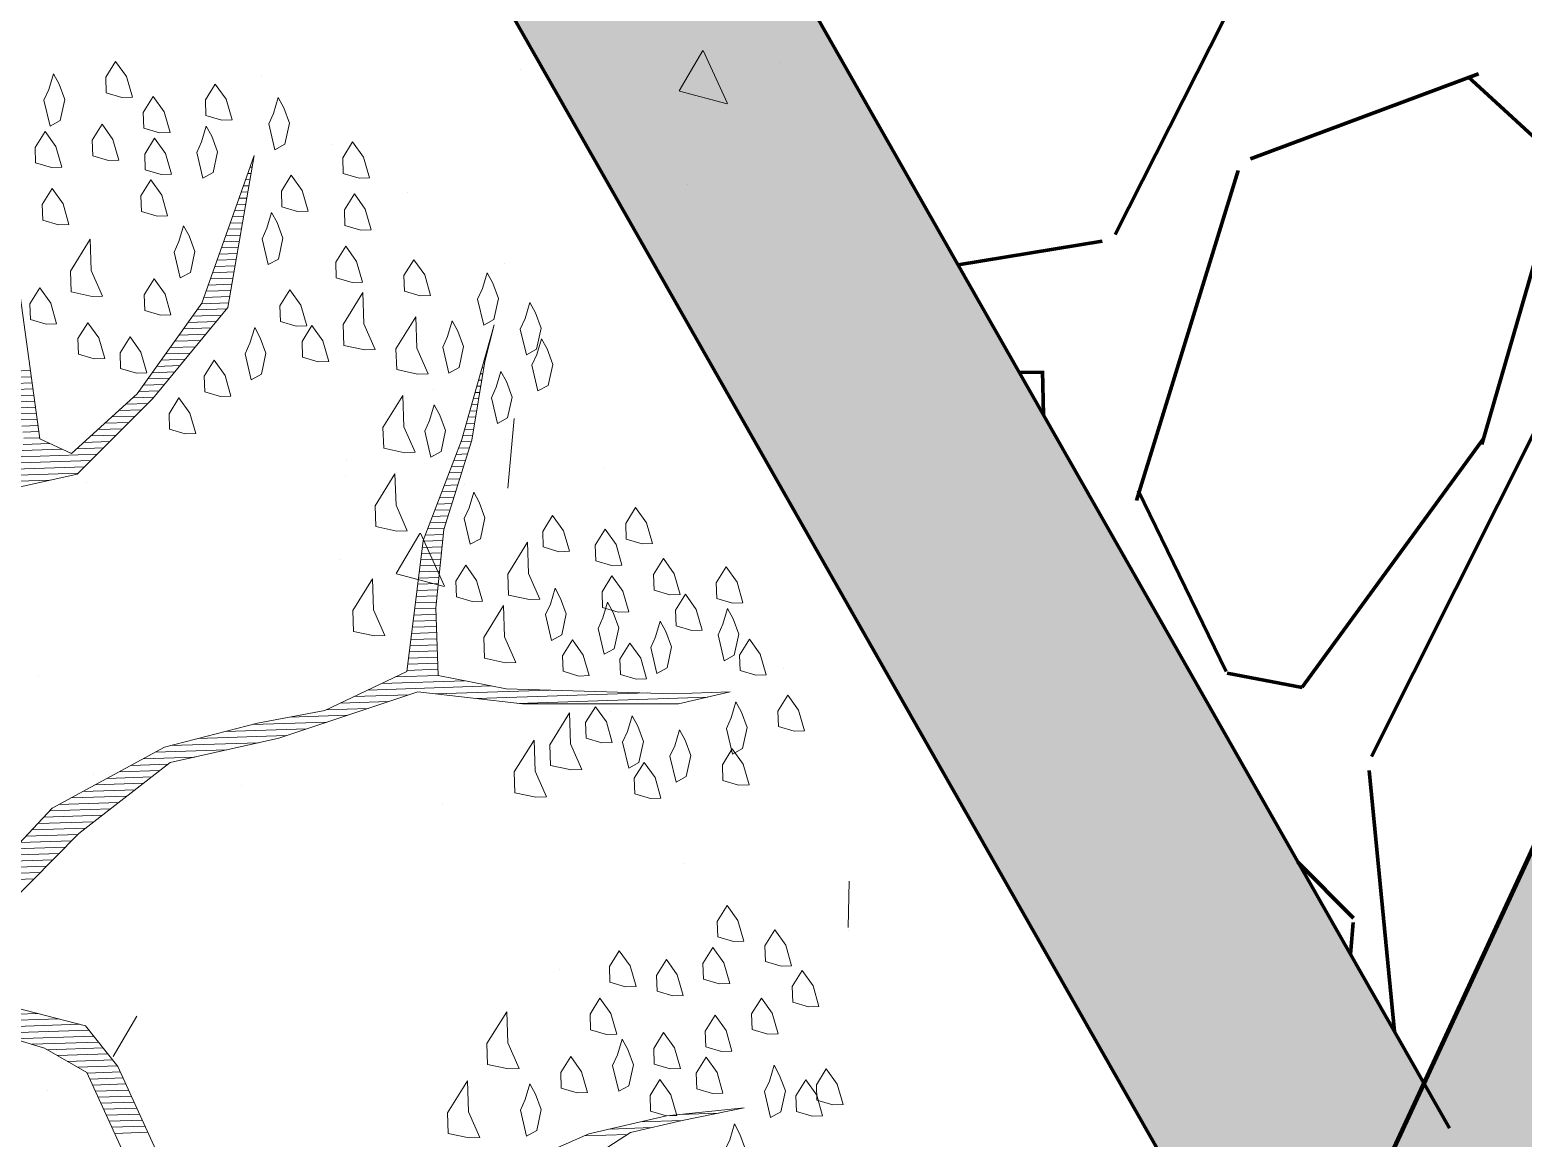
# Model space of a CAD drawing. Header units: millimetres. Extents: x 111 to 1506, y 14 to 566.
# Drawn here: x 212.596 to 214.294, y 139.605 to 140.865 of the extents above; entities that cross this region are included whole.
import ezdxf

# ---------------------------------------------------------------- set-up
doc = ezdxf.new("R2010")
doc.units = ezdxf.units.MM
for name, color, linetype, lineweight in [('ARBOLES', 78, 'Continuous', 5), ('G', 254, 'Continuous', 5), ('GRASS', 56, 'Continuous', 0), ('mobiliario', 45, 'Continuous', 13)]:
    doc.layers.add(name, color=color, linetype=linetype, lineweight=lineweight)

# ---------------------------------------------------------------- blocks, each defined once
blk = doc.blocks.new('*X16')
at = {"color": 0}
for p, q in [((18.32999268529428, 17.82), (18.33163245281471, 17.82)), ((18.31820719130847, 17.79), (18.325425672283, 17.79)), ((18.32213568930374, 17.8), (18.3274945991269, 17.8)), ((18.32606418729901, 17.81), (18.32956352597081, 17.81)), ((18.31035019531793, 17.77), (18.32128781859519, 17.77)), ((18.3142786933132, 17.78), (18.3233567454391, 17.78)), ((18.29856470133211, 17.74), (18.31508103806348, 17.74)), ((18.30249319932738, 17.75), (18.31714996490738, 17.75)), ((18.30642169732265, 17.76), (18.31921889175129, 17.76)), ((18.29070770534157, 17.72), (18.31094318437567, 17.72)), ((18.29463620333684, 17.73), (18.31301211121957, 17.73)), ((18.27892221135576, 17.69), (18.30473640384395, 17.69)), ((18.28285070935103, 17.7), (18.30680533068786, 17.7)), ((18.2867792073463, 17.71), (18.30887425753176, 17.71)), ((18.27106521536521, 17.67), (18.30059855015615, 17.67)), ((18.27499371336049, 17.68), (18.30266747700005, 17.68)), ((18.26320821937467, 17.65), (18.29646069646834, 17.65)), ((18.26713671736994, 17.66), (18.29852962331224, 17.66)), ((18.25142272538886, 17.62), (18.29025391593663, 17.62)), ((18.25535122338413, 17.63), (18.29232284278053, 17.63)), ((18.2592797213794, 17.64), (18.29439176962443, 17.64)), ((18.24356572939832, 17.6), (18.28611606224882, 17.6)), ((18.24749422739359, 17.61), (18.28818498909272, 17.61)), ((18.22408173673151, 17.57), (18.27166912968366, 17.57)), ((18.23172865261535, 17.58), (18.28049249416502, 17.58)), ((18.23937556849919, 17.59), (18.28404713540491, 17.59)), ((18.20878790496382, 17.55), (18.25402240072095, 17.55)), ((18.21643482084766, 17.56), (18.26284576520231, 17.56)), ((18.18584715731229, 17.52), (18.22755230727688, 17.52)), ((18.19349407319614, 17.53), (18.23637567175824, 17.53)), ((18.20114098907998, 17.54), (18.24519903623959, 17.54)), ((18.70987191500535, 17.52), (18.71051083821665, 17.52)), ((18.71305367371227, 17.53), (18.71336792766776, 17.53)), ((18.17055332554461, 17.5), (18.20990557831416, 17.5)), ((18.17820024142845, 17.51), (18.21872894279552, 17.51)), ((18.70350839759153, 17.5), (18.70479665931444, 17.5)), ((18.70669015629844, 17.51), (18.70765374876555, 17.51)), ((17.92768120983991, 17.49), (17.95621266790133, 17.49)), ((17.92898553328498, 17.48), (17.95724713132328, 17.48)), ((17.93028985673005, 17.47), (17.95828159474523, 17.47)), ((18.14761257789308, 17.47), (18.18343548487009, 17.47)), ((18.15525949377692, 17.48), (18.19225884935145, 17.48)), ((18.16290640966077, 17.49), (18.20108221383281, 17.49)), ((18.69396312147079, 17.47), (18.69709542864825, 17.47)), ((18.6971448801777, 17.48), (18.69909539126402, 17.48)), ((18.70032663888461, 17.49), (18.70193956986334, 17.49)), ((17.93159418017512, 17.46), (17.95931605816718, 17.46)), ((17.93289850362019, 17.45), (17.96035052158914, 17.45)), ((18.13231874612539, 17.45), (18.16578875590738, 17.45)), ((18.13996566200924, 17.46), (18.17461212038874, 17.46)), ((18.68759960405696, 17.45), (18.69309550341669, 17.45)), ((18.69078136276387, 17.46), (18.69509546603247, 17.46)), ((17.93420282706526, 17.44), (17.96138498501109, 17.44)), ((17.93550715051033, 17.43), (17.96241944843304, 17.43)), ((18.110295224428, 17.43), (18.14669936527587, 17.43)), ((18.12211318533939, 17.44), (18.15696539142602, 17.44)), ((18.68123608664313, 17.43), (18.68909557818515, 17.43)), ((18.68441784535004, 17.44), (18.69109554080092, 17.44)), ((17.9368114739554, 17.42), (17.96345391185499, 17.42)), ((17.93811579740047, 17.41), (17.96448837527695, 17.41)), ((17.93942012084554, 17.4), (17.9655228386989, 17.4)), ((18.07484134169382, 17.4), (18.11455710895093, 17.4)), ((18.08665930260522, 17.41), (18.12527119439257, 17.41)), ((18.09847726351661, 17.42), (18.13598527983423, 17.42)), ((18.67169081052239, 17.4), (18.68309569033782, 17.4)), ((18.67487256922931, 17.41), (18.6850956529536, 17.41)), ((18.67805432793622, 17.42), (18.68709561556937, 17.42)), ((17.94072444429061, 17.39), (17.96655730212085, 17.39)), ((17.94202876773568, 17.38), (17.9675917655428, 17.38)), ((18.05120541987103, 17.38), (18.09312893806763, 17.38)), ((18.06302338078243, 17.39), (18.10384302350928, 17.39)), ((18.66532729310856, 17.38), (18.67909576510628, 17.38)), ((18.66850905181548, 17.39), (18.68109572772205, 17.39)), ((17.93665615016895, 17.35), (18.06098668174269, 17.35)), ((17.93865611278472, 17.36), (18.00399075966884, 17.36)), ((17.9406560754005, 17.37), (17.98399113351109, 17.37)), ((18.02756949804825, 17.36), (18.07170076718433, 17.36)), ((18.03938745895964, 17.37), (18.08241485262598, 17.37)), ((18.6555156481956, 17.35), (18.67269985864967, 17.35)), ((18.65896377569473, 17.36), (18.67509583987473, 17.36)), ((18.66214553440165, 17.37), (18.6770958024905, 17.37)), ((17.90865735427639, 17.33), (18.03955851085939, 17.33)), ((17.93465618755317, 17.34), (18.05027259630104, 17.34)), ((18.64709475297129, 17.33), (18.66564116706458, 17.33)), ((18.65130520058344, 17.34), (18.66917051285712, 17.34)), ((17.84866423199088, 17.31), (17.98159340133014, 17.31)), ((17.86365819542146, 17.32), (18.02884442541774, 17.32)), ((18.63446341013482, 17.3), (18.65505312968695, 17.3)), ((18.63867385774697, 17.31), (18.65858247547949, 17.31)), ((18.64288430535913, 17.32), (18.66211182127204, 17.32)), ((18.6260425149105, 17.28), (18.64799443810187, 17.28)), ((18.63025296252266, 17.29), (18.65152378389441, 17.29)), ((18.61762161968619, 17.26), (18.64093574651678, 17.26)), ((18.62183206729835, 17.27), (18.64446509230932, 17.27)), ((18.60499027684972, 17.23), (18.63034770913915, 17.23)), ((18.60920072446188, 17.24), (18.63387705493169, 17.24)), ((18.61341117207404, 17.25), (18.63740640072424, 17.25)), ((18.59656938162541, 17.21), (18.62328901755407, 17.21)), ((18.60077982923757, 17.22), (18.62681836334661, 17.22)), ((18.58683583847829, 17.18), (18.61885427877958, 17.18)), ((18.58841475633285, 17.19), (18.6201875871901, 17.19)), ((18.59235893401325, 17.2), (18.62152089560061, 17.2)), ((18.58367800276917, 17.16), (18.61618766195855, 17.16)), ((18.58525692062373, 17.17), (18.61752097036907, 17.17)), ((18.5789412492055, 17.13), (18.612187736727, 17.13)), ((18.58052016706006, 17.14), (18.61352104513752, 17.14)), ((18.58209908491462, 17.15), (18.61485435354803, 17.15)), ((18.57578341349638, 17.11), (18.60952111990597, 17.11)), ((18.57736233135094, 17.12), (18.61085442831648, 17.12)), ((18.57104665993271, 17.08), (18.60558236418312, 17.08)), ((18.57262557778726, 17.09), (18.60685450308493, 17.09)), ((18.57420449564182, 17.1), (18.60818781149545, 17.1)), ((18.56788882422359, 17.06), (18.60558236418312, 17.06)), ((18.56946774207815, 17.07), (18.60558236418312, 17.07)), ((18.56473098851447, 17.04), (18.60558236418312, 17.04)), ((18.56630990636903, 17.05), (18.60558236418312, 17.05)), ((18.55982376192278, 17.01), (18.60558236418312, 17.01)), ((18.56149039743592, 17.02), (18.60558236418312, 17.02)), ((18.56315207065991, 17.03), (18.60558236418312, 17.03)), ((18.55649049089649, 16.99), (18.60558236418312, 16.99)), ((18.55815712640963, 17), (18.60558236418312, 17)), ((18.51248007699083, 16.96), (18.64850632738119, 16.96)), ((18.53533679259967, 16.97), (18.60558236418312, 16.97)), ((18.55482385538334, 16.98), (18.60558236418312, 16.98)), ((18.46676664577314, 16.94), (18.55673899029797, 16.94)), ((18.48962336138198, 16.95), (18.69183885072297, 16.95)), ((18.60085592099862, 16.94), (18.78642755911116, 16.94)), ((18.36076918439811, 16.91), (18.4554908828744, 16.91)), ((18.42105321455544, 16.92), (18.48924025201559, 16.92)), ((18.44390993016429, 16.93), (18.52298962115677, 16.93)), ((18.66752134152443, 16.93), (18.94642456837312, 16.93)), ((18.73418676205022, 16.92), (19.04487621135635, 16.92)), ((18.25451729028475, 16.89), (18.38799214459202, 16.89)), ((18.29951644913967, 16.9), (18.4217415137332, 16.9)), ((18.13916127724537, 16.86), (18.25606808400137, 16.86)), ((18.16451897257491, 16.87), (18.30856710266546, 16.87)), ((18.20951813142982, 16.88), (18.35424277545083, 16.88)), ((18.09916202492989, 16.84), (18.16013221953752, 16.84)), ((18.11916165108764, 16.85), (18.2035690653373, 16.85)), ((18.05916277261441, 16.82), (18.13244042947296, 16.82)), ((18.07916239877215, 16.83), (18.14628632450524, 16.83)), ((17.99916389414118, 16.79), (18.0909027443761, 16.79)), ((18.01916352029892, 16.8), (18.10474863940839, 16.8)), ((18.03916314645666, 16.81), (18.11859453444067, 16.81)), ((17.96347639254396, 16.77), (18.06321095431154, 16.77)), ((17.97916426798344, 16.78), (18.07705684934382, 16.78)), ((17.93347695330735, 16.74), (18.02167326921469, 16.74)), ((17.94347676638622, 16.75), (18.03551916424697, 16.75)), ((17.95347657946509, 16.76), (18.04936505927926, 16.76)), ((17.9134773271496, 16.72), (17.99786148986213, 16.72)), ((17.92347714022848, 16.73), (18.00841684811205, 16.73)), ((17.88347788791299, 16.69), (17.96619541511238, 16.69)), ((17.89347770099186, 16.7), (17.97675077336229, 16.7)), ((17.90347751407073, 16.71), (17.98730613161222, 16.71)), ((17.86347826175525, 16.67), (17.94508469861254, 16.67)), ((17.87347807483412, 16.68), (17.95564005686246, 16.68)), ((17.85347844867637, 16.66), (17.93452934036261, 16.66)), ((17.68221531165498, 16.43), (17.96658590571652, 16.43)), ((17.68388194716813, 16.44), (17.93258654124835, 16.44)), ((17.81449330194555, 16.42), (18.00058527018467, 16.42)), ((17.86165007260383, 16.41), (18.01566295137173, 16.41)), ((17.89164951184045, 16.4), (18.02316281118089, 16.4)), ((17.92164895107706, 16.39), (18.03066267099004, 16.39)), ((17.94727478289914, 16.38), (18.03816253079919, 16.38)), ((17.96327448382533, 16.37), (18.04566239060834, 16.37)), ((17.97927418475152, 16.36), (18.0531622504175, 16.36)), ((17.99527388567772, 16.35), (18.06066211022665, 16.35)), ((18.01055927585841, 16.34), (18.06508146982889, 16.34)), ((18.01472586464128, 16.33), (18.06919903992019, 16.33)), ((18.01889245342414, 16.32), (18.07331661001149, 16.32)), ((18.023059042207, 16.31), (18.07743418010279, 16.31)), ((18.02722563098987, 16.3), (18.08155175019409, 16.3)), ((18.03139221977273, 16.29), (18.08566932028539, 16.29)), ((18.03555880855559, 16.28), (18.08978689037669, 16.28)), ((18.03972539733846, 16.27), (18.09390446046799, 16.27)), ((18.04389198612132, 16.26), (18.09802203055929, 16.26)), ((18.04805857490418, 16.25), (18.10213960065059, 16.25)), ((18.05222516368704, 16.24), (18.10625717074189, 16.24)), ((18.91147064793442, 16.23), (18.97950203149932, 16.23)), ((18.97592273007992, 16.24), (19.0394503215144, 16.24)), ((18.81907843895737, 16.21), (18.88964512979283, 16.21)), ((18.86147158254006, 16.22), (18.92950296610496, 16.22))]:
    blk.add_line(p, q, dxfattribs=at)
blk = doc.blocks.new('E1E')
at = {"layer": 'ARBOLES', "ltscale": 0.2}
for p, q in [((95.47090771903736, 58.38569196259565), (95.47090771903736, 58.38569196259565)), ((95.39567735442728, 58.24515711178507), (95.40487018095013, 58.30828182645136)), ((94.88333278133172, 57.96891544010536), (94.88333278133172, 57.96891544010536)), ((95.57534154037165, 57.96048035108042), (95.57534154037165, 57.96048035108042)), ((95.38248794909184, 57.89886420645968), (95.38248794909184, 57.89886420645968)), ((95.69555240605827, 57.8639465182644), (95.69555240605827, 57.8639465182644)), ((95.11687333372782, 57.82003681935684), (95.11687333372782, 57.82003681935684)), ((94.53756615606588, 57.77084847682004), (94.53756615606588, 57.77084847682004)), ((94.78082098942065, 57.77033874477017), (94.78082098942065, 57.77033874477017)), ((94.5622270004681, 57.70736696758176), (94.53966375876374, 57.76703385777186)), ((94.95159914341154, 57.61486037035097), (94.95159914341154, 57.61486037035097)), ((95.73408134546268, 57.59483243042954), (95.73408134546268, 57.59483243042954)), ((95.29419891004059, 57.55098130057233), (95.22696117531875, 57.54252810739153)), ((95.28536343615377, 57.48766053579043), (95.2945562626765, 57.5507852504566)), ((95.37292328732354, 57.56222355647473), (95.37292328732354, 57.56222355647473)), ((95.28474799400571, 57.48717981696124), (95.22670305602176, 57.54185128136479)), ((94.7551524150852, 57.47236613730438), (94.7551524150852, 57.47236613730438)), ((95.40959679664995, 57.45291798234853), (95.40959679664995, 57.45291798234853)), ((95.41629587223343, 57.43322060120914), (95.41629587223343, 57.43322060120914)), ((95.25430758284556, 57.40231490365856), (95.25430758284556, 57.40231490365856)), ((95.2247004736193, 57.29347188602621), (95.19688712209057, 57.38502625355925)), ((95.75346275060558, 57.33226367001297), (95.75346275060558, 57.33226367001297)), ((95.08511224783722, 57.3110035342675), (95.08511224783722, 57.3110035342675)), ((95.34151802074864, 57.2982913750256), (95.34151802074864, 57.2982913750256)), ((94.97762082038861, 57.13258371199407), (94.97762082038861, 57.13258371199407)), ((95.3165085321854, 57.10241091258347), (95.3165085321854, 57.10241091258347)), ((95.47677598814896, 57.06253247834825), (95.47677598814896, 57.06253247834825)), ((95.59756797434437, 57.04047811214336), (95.59756797434437, 57.04047811214336)), ((95.72100627175215, 56.98998932925251), (95.72100627175215, 56.98998932925251)), ((95.12467127153805, 56.9079893078296), (95.12467127153805, 56.9079893078296)), ((95.39652172293941, 56.8480748811716), (95.39652172293941, 56.8480748811716)), ((95.18388514926953, 56.79348528878954), (95.11664741454769, 56.78503209560886)), ((95.17504951788014, 56.73016395979565), (95.18424234440286, 56.79328867446184)), ((95.17443375499468, 56.72968081671871), (95.11638881701086, 56.78435228112225)), ((95.07203717412679, 56.70616043309046), (95.07203717412679, 56.70616043309046))]:
    blk.add_line(p, q, dxfattribs=at)
for points in [[(95.58613506684077, 58.34172054120236), (95.49650309731369, 58.33298324801618), (95.42999069431156, 58.34233452253515), (95.295442970324, 58.46947065514659)], [(94.75780080770703, 58.2066837874434), (94.71013852637024, 58.13869816321624), (94.65089151934664, 58.09672877323423), (94.57863663834969, 58.0489671286803), (94.6732995117283, 58.09891309653078), (94.76217002226377, 58.16186718150372), (94.81562466644384, 58.21684468860853)], [(95.29910061073751, 58.40874980479843), (95.39386325381308, 58.31845370025808), (95.45605632710684, 58.28379799548354), (95.58110416298908, 58.30051186653807)], [(95.6346585768662, 58.21524730125196), (95.56321503970949, 58.04314782871578), (95.48379453243109, 57.90646477627197), (95.35879658139736, 57.81962986902197), (95.20635973413022, 57.68940196381121), (95.06759245013123, 57.65099159377625), (94.8695781591088, 57.57061183375917), (94.81033115208531, 57.52864244377707), (94.88187445893885, 57.5604998439225), (95.09579280535644, 57.64016779995011), (95.18903253044859, 57.6583052789836), (95.22668288893058, 57.57375251768683), (95.2571177362826, 57.47039938469554), (95.26732919853129, 57.34245362543792), (95.29126010889664, 57.23620436516084), (95.29852550487516, 57.18488370065989), (95.28033707250464, 57.34824588000986), (95.27734112138596, 57.49499201096198), (95.24182548533388, 57.62725750548432), (95.2309523337904, 57.669177984138), (95.31474205562569, 57.76104443064212), (95.39350087360916, 57.81170220248195), (95.49898701368288, 57.88984872787414), (95.61021563175149, 58.0251081723391), (95.67154747635657, 58.18491133174194)], [(95.84541813135507, 57.654425745674), (95.75004368383308, 57.58857553341481), (95.69303116893656, 57.45407680426767), (95.64470719830491, 57.30006589943665), (95.68967283761386, 57.09407143744356), (95.68012306466007, 57.30804247730502), (95.7154391613182, 57.45626112756422), (95.76813234650663, 57.56545542645567), (95.81584451269184, 57.56332001448747), (95.91934558488099, 57.383390698068)]]:
    blk.add_lwpolyline(points, dxfattribs=at)
for points in [[(94.91176057295769, 58.22847810908051), (94.94067250232607, 58.23355855966297), (94.95225722801291, 58.20754232541792), (94.94361856859624, 58.15693346490632), (94.92624148006615, 58.19595781627395), (94.89875269898417, 58.22268585450847)], [(94.8604905360559, 58.15109229900614), (94.86120211019914, 58.16699654341464), (94.84021726610405, 58.19662070893507), (94.8301055735523, 58.18432439580197), (94.83518636225234, 58.15541203427089), (94.85037884350416, 58.13879598587281), (94.86267514333431, 58.12868399603627)], [(94.58077136077956, 58.09667986190588), (94.58148293492302, 58.11258410631449), (94.56049809082779, 58.1422082718348), (94.55038639827595, 58.12991195870158), (94.55546718697616, 58.10099959717063), (94.57065966822793, 58.08438354877266), (94.582955968058, 58.074271558936)], [(94.79834734761066, 58.11562696758531), (94.82075533999244, 58.117811290882), (94.8294438842576, 58.098299115198), (94.82512455454928, 58.07299468494221), (94.80342813631071, 58.08671460605426), (94.78533947363728, 58.10983471301351)], [(94.89737943554606, 58.12075632949614), (94.92629136491458, 58.12583678007871), (94.93787609060136, 58.09982054583342), (94.92923743118484, 58.04921168532205), (94.91186034265459, 58.08823603668979), (94.88437156157276, 58.11496407492432)], [(94.6732995117283, 58.09891309653078), (94.6957075041102, 58.10109741982732), (94.70439604837536, 58.08158524414334), (94.70007671866705, 58.05628081388765), (94.67838030042849, 58.0700007349996), (94.66029163775505, 58.09312084195885)], [(94.766589121669, 58.04692953936868), (94.76730069581222, 58.06283378377729), (94.74631585171714, 58.09245794929783), (94.7362041591654, 58.08016163616462), (94.74128494786548, 58.05124927463365), (94.75647742911728, 58.03463322623558), (94.76877372894731, 58.02452123639902)], [(94.56059786052474, 58.00196619944408), (94.56130943466809, 58.01787044385257), (94.54032459057285, 58.04749460937312), (94.53021289802125, 58.03519829624), (94.5352936867212, 58.00628593470882), (94.550486167973, 57.98966988631097), (94.56278246780305, 57.9795578964743)], [(94.62634880453498, 58.04683171671211), (94.64875679691673, 58.04901604000865), (94.65744534118168, 58.02950386432489), (94.65312601147357, 58.00419943406909), (94.63142959323505, 58.01791935518092), (94.6133409305616, 58.04103946214017)], [(94.69286120753695, 58.03748044219314), (94.71526919991872, 58.0396647654898), (94.72395774418388, 58.02015258980581), (94.71963841447555, 57.99484815955001), (94.69794199623712, 58.00856808066197), (94.67985333356357, 58.03168818762121)], [(94.48829309467935, 58.02432559108551), (94.51070108706101, 58.02650991438217), (94.51938963132616, 58.00699773869819), (94.51507030161785, 57.98169330844238), (94.49337388337943, 57.99541322955455), (94.47528522070586, 58.0185333365137)], [(94.7911817213291, 58.02670555969545), (94.813589713711, 58.028889882992), (94.82227825797605, 58.00937770730813), (94.81795892826773, 57.98407327705232), (94.79626251002917, 57.99779319816439), (94.77817384735573, 58.02091330512364)], [(94.46806970957589, 57.99973296481929), (94.49047770195776, 58.00191728811586), (94.49916624622281, 57.98240511243186), (94.49484691651449, 57.95710068217606), (94.47315049827594, 57.9708206032881), (94.45506183560262, 57.99394071024726)], [(94.63651038193524, 57.98900699364985), (94.65891837431688, 57.99119131694651), (94.66760691858204, 57.97167914126252), (94.66328758887371, 57.94637471100672), (94.64159117063518, 57.96009463211877), (94.62350250796172, 57.98321473907804)], [(94.79123160617762, 57.95658452350021), (94.81363959855929, 57.95876884679664), (94.82232814282445, 57.93925667111277), (94.81800881311614, 57.91395224085708), (94.79631239487769, 57.92767216196903), (94.77822373220422, 57.95079226892815)], [(94.58666349331992, 57.94342967239248), (94.60907148570169, 57.94561399568902), (94.61776002996672, 57.92610182000526), (94.61344070025841, 57.90079738974945), (94.59174428201996, 57.9145173108614), (94.57365561934664, 57.93763741782065)], [(94.72690381045393, 57.94352749504929), (94.7493118028357, 57.94571181834571), (94.75800034710088, 57.92619964266196), (94.75368101739257, 57.90089521240616), (94.73198459915415, 57.9146151335181), (94.71389593648055, 57.93773524047724)], [(94.67416074041708, 57.90445423235318), (94.69656873279898, 57.90663855564973), (94.70525727706392, 57.88712637996586), (94.70093794735573, 57.86182194971006), (94.67924152911716, 57.875541870822), (94.66115286644384, 57.89866197778115)], [(94.54911290453485, 57.88774036129853), (94.57152089691671, 57.88992468459507), (94.58020944118168, 57.8704125089112), (94.57589011147344, 57.84510807865539), (94.55419369323505, 57.85882799976734), (94.5361050305616, 57.88194810672648)], [(94.60480204084197, 57.85018852923785), (94.62721003322365, 57.8523728525345), (94.6358985774888, 57.83286067685053), (94.6315792477805, 57.80755624659472), (94.60988282954206, 57.82127616770678), (94.59179416686848, 57.84439627466603)], [(94.67781838083059, 57.84373338200503), (94.70022637321236, 57.84591770530146), (94.70891491747757, 57.8264055296177), (94.7045955877692, 57.80110109936189), (94.6828991695308, 57.81482102047384), (94.66481050685722, 57.8379411274331)], [(95.00245331056742, 57.76227239330754), (95.03136523993594, 57.76735284389001), (95.04294996562264, 57.74133660964484), (95.03431130620609, 57.69072774913325), (95.01693421767588, 57.72975210050097), (94.98944543659405, 57.75648013873563)], [(94.971406658769, 57.70947920949952), (95.00031858813752, 57.71455966008197), (95.01190331382423, 57.68854342583681), (95.00326465440769, 57.63793456532532), (94.98588756587758, 57.67695891669295), (94.95839878479565, 57.7036869549276)], [(94.85647051543847, 57.70506165157807), (94.87887850782026, 57.70724597487462), (94.8875670520853, 57.68773379919075), (94.88324772237699, 57.66242936893496), (94.86155130413856, 57.6761492900469), (94.84346264146512, 57.69926939700603)], [(94.85291264472193, 57.6255404295354), (94.85362421886526, 57.64144467394389), (94.83263937477017, 57.67106883946443), (94.82252768221831, 57.65877252633133), (94.82760847091848, 57.62986016480015), (94.84280095217028, 57.61324411640229), (94.8550972520003, 57.60313212656551)], [(94.92013662186731, 57.63209339942505), (94.92084819601057, 57.64799764383365), (94.89986335191536, 57.67762180935408), (94.88975165936372, 57.66532549622074), (94.8948324480638, 57.6364131346899), (94.91002492931563, 57.61979708629183), (94.92232122914555, 57.60968509645526)], [(94.94686394395731, 57.65958215297739), (94.9692719363391, 57.66176647627394), (94.97796048060415, 57.64225430059007), (94.97364115089584, 57.61694987033425), (94.95194473265741, 57.63066979144621), (94.93385606998407, 57.65378989840546)], [(94.751695949508, 57.64281937059439), (94.77410394188988, 57.64500369389104), (94.78279248615493, 57.62549151820706), (94.77847315644662, 57.60018708795126), (94.75677673820817, 57.61390700906331), (94.73868807553472, 57.63702711602245)], [(95.29024922566241, 57.64102633792474), (95.3191611550308, 57.64610678850708), (95.33074588071777, 57.6200905542618), (95.32210722130098, 57.56948169375033), (95.30473013277086, 57.60850604511817), (95.27724135168901, 57.6352340833527)], [(94.79585024497685, 57.56116273658363), (94.79656181912009, 57.57706698099211), (94.77557697502485, 57.60669114651254), (94.76546528247324, 57.59439483337944), (94.7705460711733, 57.56548247184825), (94.78573855242512, 57.54886642345053), (94.79803485225516, 57.53875443361385)], [(95.11027371246486, 57.60764750714365), (95.13918564183341, 57.61272795772622), (95.15077036752008, 57.58671172348107), (95.14213170810356, 57.53610286296957), (95.12475461957335, 57.57512721433731), (95.09726583849165, 57.60185525257184)], [(95.0105300503862, 57.58661390082448), (95.03293804276794, 57.58879822412103), (95.04162658703301, 57.56928604843704), (95.0373072573247, 57.54398161818136), (95.01561083908622, 57.55770153929329), (94.99752217641279, 57.58082164625243)], [(94.70911445687142, 57.54592138483603), (94.73152244925319, 57.54810570813269), (94.74021099351823, 57.52859353244871), (94.73589166380992, 57.50328910219291), (94.71419524557147, 57.51700902330509), (94.69610658289801, 57.54012913026421)], [(94.93609056211076, 57.56126055924032), (94.95849855449266, 57.56344488253687), (94.96718709875759, 57.543932706853), (94.96286776904941, 57.51862827659721), (94.94117135081095, 57.53234819770914), (94.92308268813751, 57.55546830466828)], [(95.00986836109126, 57.50058862022051), (95.0105799352347, 57.51649286462889), (94.9895950911395, 57.54611703014955), (94.97948339858787, 57.53382071701621), (94.98456418728784, 57.50490835548525), (94.99975666853963, 57.48829230708728), (95.01205296836969, 57.47818031725061)], [(95.08359627522331, 57.51003771739606), (95.08430784936665, 57.52594196180466), (95.06332300527143, 57.55556612732497), (95.05321131271982, 57.54326981419175), (95.05829210141987, 57.5143574526608), (95.07348458267157, 57.49774140426285), (95.08578088250162, 57.48762941442628)], [(95.18405151144535, 57.54697556812385), (95.20645950382723, 57.5491598914205), (95.21514804809219, 57.52964771573664), (95.21082871838408, 57.50434328548082), (95.18913230014554, 57.51806320659266), (95.17104363747208, 57.54118331355214)], [(94.93324426553751, 57.49764358160625), (94.93395583968088, 57.51354782601474), (94.91297099558577, 57.54317199153517), (94.90285930303403, 57.53087567840196), (94.90794009173412, 57.50196331687089), (94.9231325729858, 57.48534726847303), (94.93542887281609, 57.47523527863636)], [(95.11250820459185, 57.51511816797851), (95.14142013396022, 57.52019861856098), (95.15300485964707, 57.4941823843158), (95.14436620023041, 57.4435735238042), (95.12698911170031, 57.48259787517195), (95.09950033061834, 57.50932591340658)], [(94.78650001141683, 57.49464963166353), (94.80890800379863, 57.49683395496008), (94.81759654806379, 57.47732177927621), (94.81327721835548, 57.4520173490204), (94.79158080011706, 57.46573727013235), (94.77349213744348, 57.4888573770916)], [(94.85448544755405, 57.44698580976629), (94.85519702169736, 57.46289005417491), (94.83421217760215, 57.49251421969534), (94.82410048505044, 57.48021790656212), (94.82918127375049, 57.45130554503105), (94.84437375500231, 57.4346894966332), (94.85667005483235, 57.42457750679664)], [(94.99325273155287, 57.48539617980139), (95.01566072393479, 57.48758050309781), (95.02434926819984, 57.46806832741395), (95.0200299384914, 57.44276389715825), (94.99833352025296, 57.45648381827021), (94.98024485757949, 57.47960392522945)], [(95.31565316916289, 57.49646453026905), (95.34456509853129, 57.50154498085162), (95.35614982421811, 57.47552874660646), (95.34751116480145, 57.42491988609486), (95.33013407627135, 57.4639442374626), (95.30264529518936, 57.49067227569724)], [(95.63373427706443, 57.48222845048103), (95.6561422694462, 57.48441277377768), (95.66483081371136, 57.46490059809371), (95.66051148400305, 57.4395961678379), (95.6388150657646, 57.45331608894995), (95.62072640309106, 57.4764361959091)], [(94.89061288805243, 57.47086663204328), (94.91302088043419, 57.47305095533993), (94.92170942469936, 57.45353877965583), (94.91739009499105, 57.42823434940014), (94.89569367675259, 57.44195427051209), (94.87760501407905, 57.46507437747133)], [(95.23618277703592, 57.42990251402073), (95.23689435117915, 57.44580675842922), (95.21590950708405, 57.47543092394965), (95.20579781453232, 57.46313461081654), (95.2108786032324, 57.43422224928547), (95.22607108448419, 57.41760620088761), (95.23836738431434, 57.40749421105082)], [(94.93690190595105, 57.43692273125809), (94.9593098983328, 57.43910705455465), (94.96799844259786, 57.41959487887065), (94.96367911288954, 57.39429044861497), (94.94198269465113, 57.4080103697269), (94.9238940319777, 57.43113047668616)], [(95.02582230133491, 57.42975578003568), (95.04823029371668, 57.43194010333222), (95.05691883798174, 57.41242792764835), (95.05259950827343, 57.38712349739266), (95.03090309003498, 57.40084341850461), (95.01281442736155, 57.42396352546375)], [(95.09955021546685, 57.43920487721133), (95.12195820784865, 57.44138920050788), (95.13064675211369, 57.42187702482389), (95.12632742240535, 57.39657259456821), (95.10463100416693, 57.41029251568015), (95.08654234149358, 57.4334126226393)], [(95.72702388700502, 57.43024489331904), (95.74943187938679, 57.4324292166156), (95.75812042365185, 57.41291704093185), (95.75380109394352, 57.38761261067605), (95.73210467570507, 57.40133253178798), (95.71401601303153, 57.42445263874724)], [(95.7877439271637, 57.43390173592279), (95.81015191954536, 57.43608605921934), (95.81884046381055, 57.41657388353546), (95.81452113410221, 57.39126945327966), (95.79282471586365, 57.40498937439172), (95.77473605319021, 57.42810948135097)], [(94.85306229926736, 57.41517732094921), (94.87547029164914, 57.41736164424587), (94.88415883591429, 57.397849468562), (94.87983950620598, 57.37254503830619), (94.85814308796755, 57.38626495941814), (94.840054425294, 57.40938506637739)], [(95.6084799881094, 57.41642714955041), (95.63088798049118, 57.41861147284695), (95.63957652475634, 57.3990992971632), (95.63525719504801, 57.3737948669074), (95.61356077680959, 57.38751478801922), (95.59547211413604, 57.4106348949786)], [(95.86655262999572, 57.41443847156728), (95.8889606223775, 57.41662279486369), (95.89764916664257, 57.39711061917993), (95.89332983693423, 57.37180618892414), (95.8716334186958, 57.38552611003619), (95.85354475602236, 57.40864621699545)], [(94.99838340510149, 57.38636278207484), (95.02079139748324, 57.38854710537139), (95.02947994174829, 57.36903492968751), (95.02516061203998, 57.34373049943171), (95.00346419380156, 57.35745042054378), (94.98537553112808, 57.38057052750303)], [(95.3309454201116, 57.33960640948037), (95.33165699425484, 57.35551065388897), (95.31067215015972, 57.3851348194094), (95.300560457608, 57.37283850627618), (95.30564124630808, 57.34392614474511), (95.32083372755987, 57.32731009634725), (95.33313002739004, 57.31719810651047)], [(95.34608801651487, 57.39311139727788), (95.3749999458834, 57.39819184786032), (95.38658467157013, 57.37217561361517), (95.37794601215359, 57.32156675310367), (95.36056892362335, 57.36059110447131), (95.33308014254152, 57.38731914270593)], [(95.59841818040621, 57.33400980022182), (95.59912975454964, 57.34991404463045), (95.57814491045444, 57.37953821015098), (95.56803321790261, 57.36724189701776), (95.57311400660278, 57.33832953548657), (95.58830648785455, 57.32171348708873), (95.60060278768464, 57.31160149725204)], [(95.82249810422392, 57.35585303318729), (95.85141003359243, 57.36093348376975), (95.86299475927913, 57.33491724952459), (95.8543560998626, 57.2843083890131), (95.8369790113324, 57.32333274038096), (95.80949023025066, 57.35006077861547)], [(95.72636219771007, 57.34421961271521), (95.74877019009199, 57.34640393601175), (95.75745873435714, 57.32689176032788), (95.75313940464872, 57.30158733007218), (95.73144298641027, 57.31530725118402), (95.71335432373684, 57.33842735814338)], [(95.50228227389236, 57.32237637974986), (95.52469026627425, 57.32456070304628), (95.53337881053932, 57.3050485273623), (95.52905948083107, 57.27974409710672), (95.50736306259255, 57.29346401821867), (95.4892743999191, 57.31658412517781)], [(95.2637713278147, 57.26293240339535), (95.26448290195805, 57.27883664780396), (95.24349805786294, 57.30846081332429), (95.23338636531106, 57.29616450019118), (95.23846715401129, 57.2672521386601), (95.25365963526308, 57.25063609026213), (95.26595593509312, 57.2405241004256)], [(95.37001892688015, 57.28686213700067), (95.39893085624867, 57.29194258758324), (95.41051558193548, 57.26592635333797), (95.40187692251884, 57.21531749282648), (95.38449983398858, 57.25434184419423), (95.35701105290687, 57.28106988242886)], [(95.44953920385564, 57.28330311705376), (95.47845113322401, 57.28838356763622), (95.49003585891084, 57.26236733339094), (95.48139719949421, 57.21175847287956), (95.46402011096407, 57.25078282424719), (95.43653132988213, 57.27751086248172)], [(95.54857129179109, 57.28843247896445), (95.57097928417288, 57.290616802261), (95.57966782843792, 57.27110462657724), (95.5753484987296, 57.24580019632144), (95.55365208049116, 57.25952011743338), (95.53556341781763, 57.28264022439264)], [(95.74089298966719, 57.24157828371328), (95.74160456381053, 57.25748252812178), (95.72061971971532, 57.28710669364243), (95.71050802716348, 57.27481038050932), (95.71558881586365, 57.24589801897813), (95.73078129711544, 57.22928197058017), (95.7430775969455, 57.2191699807435)], [(95.90206826604792, 57.28217297704491), (95.92447625842956, 57.28435730034156), (95.93316480269476, 57.26484512465758), (95.92884547298642, 57.2395406944019), (95.907149054748, 57.25326061551384), (95.88906039207441, 57.2763807224731)], [(95.35126857491188, 57.22395696335597), (95.3519801490551, 57.23986120776446), (95.33099530496, 57.269485373285), (95.32088361240841, 57.2571890601519), (95.3259644011085, 57.22827669862072), (95.34115688236027, 57.21166065022275), (95.35345318219031, 57.20154866038619)], [(95.22911692045128, 57.20073903374014), (95.22982849459473, 57.21664327814862), (95.20884365049952, 57.24626744366904), (95.19873195794779, 57.23397113053583), (95.20381274664796, 57.20505876900488), (95.21900522789969, 57.18844272060691), (95.23130152772973, 57.17833073077024)], [(95.6361184237368, 57.17933600272958), (95.63682999788004, 57.19524024713819), (95.6158451537848, 57.22486441265885), (95.6057334612332, 57.21256809952574), (95.61081424993328, 57.18365573799456), (95.62600673118496, 57.16703968959648), (95.63830303101513, 57.15692769975992)], [(95.78138964472241, 57.22064250005068), (95.80379763710407, 57.22282682334723), (95.81248618136914, 57.20331464766335), (95.8081668516608, 57.17801021740756), (95.7864704334225, 57.1917301385195), (95.76838177074902, 57.21485024547876)], [(95.26239806437664, 57.1610028783829), (95.26310963851999, 57.1769071227914), (95.24212479442478, 57.20653128831206), (95.23201310187305, 57.19423497517873), (95.23709389057312, 57.16532261364777), (95.25228637182491, 57.14870656524969), (95.26458267165495, 57.13859457541314)], [(95.50019743631098, 57.2045426103288), (95.52260542869287, 57.20672693362535), (95.53129397295783, 57.18721475794159), (95.52697464324959, 57.16191032768579), (95.50527822501107, 57.17563024879762), (95.48718956233759, 57.19875035575698)], [(95.94043019867313, 57.21352446015662), (95.9628381910549, 57.21570878345328), (95.97152673532005, 57.19619660776929), (95.96720740561173, 57.17089217751349), (95.9455109873732, 57.18461209862566), (95.92742232469976, 57.20773220558481)], [(95.33180664880041, 57.14514754530277), (95.33251822294363, 57.16105178971115), (95.3115333788484, 57.19067595523181), (95.30142168629679, 57.1783796420986), (95.30650247499685, 57.14946728056752), (95.32169495624868, 57.13285123216968), (95.33399125607859, 57.122739242333)], [(95.40695771121892, 57.1864051312953), (95.4293657036007, 57.18858945459196), (95.43805424786574, 57.16907727890809), (95.43373491815753, 57.14377284865229), (95.41203849991908, 57.15749276976423), (95.39394983724551, 57.18061287672348)], [(95.87178307324123, 57.17516300145011), (95.89419106562299, 57.17734732474655), (95.90287960988807, 57.15783514906267), (95.89856028017988, 57.13253071880699), (95.87686386194143, 57.14625063991893), (95.85877519926788, 57.16937074687807)], [(95.79805515910915, 57.16571390427445), (95.82046315149107, 57.167898227571), (95.82915169575612, 57.14838605188713), (95.8248323660478, 57.12308162163131), (95.80313594780924, 57.13680154274327), (95.78504728513592, 57.15992164970252)], [(95.98387291999865, 57.11596358173737), (95.98458449414187, 57.13186782614597), (95.96359965004663, 57.1614919916664), (95.95348795749504, 57.14919567853307), (95.95856874619508, 57.12028331700211), (95.97376122744689, 57.10366726860415), (95.98605752727694, 57.0935552787676)], [(95.5161513765545, 57.13370977014408), (95.5385593689363, 57.13589409344063), (95.54724791320149, 57.11638191775675), (95.54292858349315, 57.09107748750096), (95.52123216525473, 57.10479740861289), (95.50314350258115, 57.12791751557215)], [(95.60578334608162, 57.14244706333015), (95.6281913384634, 57.14463138662681), (95.63687988272856, 57.12511921094293), (95.63256055302023, 57.09981478068714), (95.61086413478179, 57.11353470179908), (95.59277547210823, 57.13665480875834)], [(95.76340075174576, 57.10352053461921), (95.76411232588913, 57.1194247790276), (95.74312748179399, 57.14904894454814), (95.7330157892424, 57.13675263141504), (95.73809657794249, 57.10784026988396), (95.75328905919416, 57.09122422148599), (95.7655853590242, 57.08111223164934)], [(95.8212246104828, 57.11368143578413), (95.84363260286457, 57.11586575908068), (95.85232114712964, 57.09635358339682), (95.84800181742132, 57.07104915314101), (95.82630539918287, 57.08476907425306), (95.80821673650931, 57.10788918121221)], [(95.68682654104057, 57.03045445980937), (95.68753811518393, 57.04635870421798), (95.66655327108884, 57.07598286973852), (95.65644157853708, 57.0636865566053), (95.66152236723715, 57.03477419507412), (95.67671484848884, 57.01815814667627), (95.689011148319, 57.00804615683971)], [(95.88702543934143, 57.08842591685679), (95.90943343172334, 57.09061024015323), (95.91812197598841, 57.07109806446935), (95.91380264628008, 57.04579363421366), (95.89210622804165, 57.05951355532562), (95.87401756536808, 57.08263366228475)], [(95.54511319077156, 57.06866918453106), (95.56752118315323, 57.07085350782761), (95.5762097274184, 57.05134133214385), (95.57189039771008, 57.02603690188805), (95.55019397947164, 57.03975682299999), (95.53210531679808, 57.06287692995935)], [(95.74896972948584, 57.06591979123031), (95.77137772186771, 57.06810411452675), (95.78006626613266, 57.04859193884288), (95.77574693642444, 57.02328750858718), (95.7540505181859, 57.03700742969914), (95.73596185551258, 57.06012753665828)]]:
    blk.add_lwpolyline(points, close=True, dxfattribs=at)
at = {"layer": 'ARBOLES', "ltscale": 0.2, "xscale": 0.8372139817761642, "yscale": 0.8372139817761642, "zscale": 0.8372139817761642, "rotation": 204.0028523145856}
blk.add_blockref('*X16', (103.6395475192941, 76.97354757922794), dxfattribs=at)

msp = doc.modelspace()

# ---------------------------------------------------------------- hatches: boundary and pattern name
at = {"layer": 'G', "lineweight": 100, "ltscale": 1000}
h = msp.add_hatch(dxfattribs=at)
h.set_pattern_fill('AR-HBONE', color=256, scale=0.04599999999999999, angle=-22.08522832086834, style=0)
h.set_pattern_definition([(22.91477167913166, (797.1278348435668, 1599.995954433708), (0.097837146278343, 0.2411221532918743), [0.5519999999999998, -0.1839999999999999]), (112.9147716791316, (797.2973144933669, 1600.067596937221), (0.097837146278343, 0.2411221532918743), [0.5519999999999999, -0.184])])
h.paths.add_polyline_path([(219.4381817185513, 151.0311130134803), (221.1985585925087, 150.0729449298319), (207.9725121719147, 121.4858225049237), (209.6206752669181, 129.8112979670759)])
at = {"layer": 'GRASS', "lineweight": 100, "ltscale": 1000, "true_color": 0x261a0d}
h = msp.add_hatch(dxfattribs=at)
h.set_pattern_fill('GRAVEL', color=28, scale=1.7, angle=-112.0852283208683)
h.set_pattern_definition([(115.9275591831317, (798.2428922540852, 1598.222589561143), (-9.063970477445864, 18.35468439347277), [0.2287111999999999, -22.64244968002528]), (72.8845124071316, (798.1428916656057, 1598.428280791641), (-6.094838201485775, -19.54233730385667), [0.3924755999999998, -38.85507209409096]), (20.42521875713165, (798.2583966782064, 1598.803374902584), (-23.71965007661784, -8.721708562133985), [0.2767395999999996, -27.39725541336946]), (155.1884606851316, (798.1138591055873, 1599.577521458542), (30.86609512533933, -14.35876637157613), [0.3574045999999995, -35.38304867076923]), (180.7484258571317, (797.7894455191998, 1599.727500873687), (22.09903787548946, 0.2062158521636182), [0.3504634999999995, -34.69593431775005]), (245.1884606851316, (797.4390114402189, 1599.722923069766), (14.35876637157613, 30.86609512533933), [0.3574045999999996, -35.38304867076924]), (285.6090121458317, (797.2890320250739, 1599.398509483379), (-7.443358276317301, 26.87017710344271), [0.4726492999999999, -46.79224253315719]), (320.1701000540316, (797.4162082909146, 1598.943291736133), (30.18157129471496, -25.08869773786675), [0.4462295999999997, -44.17674654458273]), (9.344337294131659, (797.758890157835, 1598.657476869334), (25.59182681762635, 4.292831249492636), [0.358615, -35.5029242865393]), (63.15112998813171, (798.112746855969, 1598.715704330085), (-8.606190085402462, -16.68872350462789), [0.4094144, -20.06129638394691]), (110.3122094771315, (798.297654160535, 1599.080984070446), (-9.657796932637883, 25.93408873293846), [0.5294615999999999, -52.41673750815132]), (26.72884651313167, (797.4653230789742, 1598.024402331692), (13.92580708083157, 7.191793736437567), [0.1807116999999998, -17.89053618164897]), (59.38400606913165, (797.6267255363457, 1598.105681152762), (-11.45980388463115, -19.20007538854451), [0.3438028999999998, -34.03656940746688]), (112.9147716791316, (797.8018184703296, 1598.401558601157), (-1.575263513412269, 0.6391751429081425), [0.2404157, -2.163747356034269]), (91.11336219313161, (798.0355923519426, 1598.435126029947), (-0.04534868771620765, -9.154667852878214), [0.1294685999999998, -12.81734567996862]), (179.7161811651316, (798.033076706544, 1598.564569730174), (5.36496568314527, -0.3422619153127439), [0.1830951, -8.971685072128649]), (278.8785282112316, (797.8499833494861, 1598.565476703927), (1.233001598100129, -6.004140826053566), [0.2973793, -9.615238921237006]), (49.4798228561317, (797.8958807942572, 1598.271661414054), (-2.853613799228716, -2.511351883916598), [0.2150346999999999, -5.160837322286275]), (264.3043120131317, (798.4037982894306, 1599.478222567952), (-1.665960888844636, -17.67016056284828), [0.3012399999999996, -29.82283674933795]), (318.2609476210316, (798.373901690807, 1599.178469013527), (-14.77119807590796, 13.33198062564363), [0.2527236999999999, -25.0195931704423]), (181.1133621931316, (798.2109334969399, 1598.143826385473), (9.154667852878212, -0.04534868771621606), [0.2589354999999999, -12.68787877996863]), (231.5252313451316, (797.9520460964874, 1598.138795094675), (11.11754196931903, 13.83510970539912), [0.3012399999999996, -29.82283674933727]), (227.3587264591317, (797.427134911115, 1599.874511156555), (6.346402741365738, 6.597967281245549), [0.2904959999999997, -14.23431036703974]), (182.6899122481317, (797.2303510774451, 1599.660819502984), (20.52377436207706, 0.8453909950718471), [0.2434026, -24.0968932075692]), (314.7161811655316, (796.6292782320983, 1598.767248893246), (6.597967281245471, -6.346402741365628), [0.2589354999999999, -12.68787877996862]), (265.2687963154316, (796.8114646154014, 1598.583248562434), (2.00822280415695, 23.03512624599356), [0.2849726999999997, -28.21222014420798]), (317.3587264595316, (796.9424740521233, 1599.539128014819), (-6.597967281245432, 6.346402741365659), [0.1452479999999997, -14.37955836703973]), (349.2247041531316, (796.6676287406727, 1598.861764704051), (6.940229196557683, -0.9814370582204304), [0.08668299999999995, -8.581650173107754]), (53.87852821113169, (796.7527836677724, 1598.84555858204), (-3.492788942136906, -4.086615397328875), [0.3504635, -6.65881606355009]), (73.92377763613156, (796.9593818720247, 1599.128652527577), (-4.816487915669533, -16.391810277032), [0.3247849999999998, -32.15366939672273]), (191.6048392051316, (797.7082096332794, 1598.623002466789), (3.789702169732906, 0.2969132275959935), [0.2451773999999997, -5.884259768288793]), (241.0719982661315, (797.4680440002372, 1598.573682402865), (-14.01650445626399, -25.501129442194), [0.4280497999999999, -42.3768564608481]), (308.8601675800316, (797.2609923091077, 1598.199041778799), (-8.470144022253866, 10.77528005400675), [0.1750251999999999, -17.32754603967789]), (337.9147716791317, (797.3708072681695, 1598.062752840267), (2.21443865632056, 0.9360883705041902), [0.102, -1.598]), (8.171208843131655, (797.0194232802852, 1599.140982543558), (-13.58354516551939, -1.826828053292215), [0.2361708, -23.38098398206466]), (295.9275591833316, (797.2531971618984, 1599.174549972348), (9.063970477445858, -18.35468439347265), [0.4574223999999999, -22.41373848002528]), (247.9147716791316, (797.4531983388573, 1598.763167511352), (0.9360883705041905, -2.21443865632056), [0.4419999999999999, -1.258]), (213.2196181481317, (797.2870128017012, 1598.353598997865), (-17.41859602296829, -11.27840913376679), [0.2687937999999995, -26.61056631143137]), (141.9693757781317, (797.062146316916, 1598.206340503983), (-5.661878910741299, 4.131964085045179), [0.2475233999999999, -12.12866341177684]), (95.56074704313163, (796.8671764307544, 1598.358835564527), (-3.608307418868343, 36.32175818391693), [0.4030104999999996, -39.89810610984092]), (63.34085041913167, (796.8281242242899, 1598.759950168063), (9.884540371218755, 19.83925053145262), [0.4263582999999996, -42.20942479354709])])
h.paths.add_polyline_path([(213.0104720178346, 141.7235735555335), (214.1807570307506, 139.6675778790602), (215.3147154788122, 142.1185453071663)])
h.paths.add_polyline_path([(215.9497379601233, 143.4910994959633), (216.8339803795453, 145.4023241728971), (212.6916145925042, 145.2524636767367), (212.5497271036282, 144.547353524127)])
h.paths.add_polyline_path([(217.365935470829, 146.5521058109988), (218.0443998044675, 148.0185563548634), (216.6019114059804, 150.4178367139176), (213.7306500033887, 150.4842165772826), (213.545359913918, 149.5512435978479)])
edge = h.paths.add_edge_path()
edge.add_line((211.2773406837528, 138.1313092418013), (211.1172513265627, 137.3252270331954))
edge.add_line((211.1172513265627, 137.3252270331955), (212.930446176081, 136.9651233181889))
edge.add_line((212.930446176081, 136.9651233181889), (213.7521186727105, 138.7411077285984))
edge.add_line((213.7521186727105, 138.7411077285984), (211.2742745834058, 138.1305537383339))
at = {"layer": 'mobiliario', "lineweight": 100, "ltscale": 1000, "true_color": 0xf2e7c4}
h = msp.add_hatch(color=254, dxfattribs=at)
h.dxf.hatch_style = 1
h.paths.add_polyline_path([(217.365935470829, 146.5521058109988), (217.2364931255093, 146.272325742568), (213.4789002629245, 149.2220223455869), (213.5453599139192, 149.551243597854)])
h.paths.add_polyline_path([(214.5206179124362, 154.4618643611806), (214.4336987584419, 154.0242088864406), (216.4189551033621, 150.7221465883661), (213.7899740742684, 150.7829252417283), (213.7306500033887, 150.4842165772826), (216.6019114059804, 150.4178367139176), (218.0443998044675, 148.0185563548634), (218.1966273267384, 148.3475849002964), (216.9568905026869, 150.4096300546718), (219.1274317632446, 150.3594499379558), (219.2647968352987, 150.6563543950277), (216.7739342000686, 150.7139399291202)])
h.paths.add_polyline_path([(216.975232680291, 145.7076305876641), (216.8339803795453, 145.4023241728971), (212.6916145925042, 145.2524636767367), (212.7516655633711, 145.5548324292572)])
h.paths.add_polyline_path([(212.5497271036282, 144.547353524127), (212.4909170685173, 144.2514803224832), (215.8226618891089, 143.2164339546636), (215.9497379601233, 143.4910994959633)])
h.paths.add_polyline_path([(212.2545275092567, 143.0516420381138), (212.8526209628293, 142.0008915447717), (215.4676667132406, 142.4491381029725), (215.3147154788122, 142.1185453071663), (213.0104720178345, 141.7235735555336), (214.1807570307506, 139.6675778790602), (214.025981655854, 139.3330423383682), (212.6959630107935, 141.6696633782806), (211.9548342568914, 141.5426260547203), (212.0174141096808, 141.8577282378771), (212.5381119557882, 141.9469813675187), (212.1652390897765, 142.6020568336947)])
h.paths.add_polyline_path([(213.913460597216, 139.0898363812458), (213.7521186727106, 138.7411077285983), (211.2773406837528, 138.1313092418013), (211.34186068347, 138.4561804561294)])
edge = h.paths.add_edge_path()
edge.add_line((211.1172513265627, 137.3252270331955), (211.0588121469807, 137.0309739749449))
edge.add_line((211.0588121469807, 137.0309739749449), (212.8008463601261, 136.6850028886112))
edge.add_line((212.8008463601261, 136.6850028886112), (212.9304461760811, 136.9651233181888))
edge.add_line((212.930446176081, 136.9651233181889), (211.114375084028, 137.3260995880719))
edge.add_line((210.8143690242835, 135.8001535401525), (210.7457472680692, 135.47153357877))
edge.add_line((210.7457472680692, 135.47153357877), (211.9520681715091, 134.8720124896256))
edge.add_line((211.9520681715091, 134.8720124896255), (212.0966301044548, 135.1628914673826))
edge.add_line((212.0966301044548, 135.1628914673826), (210.8113632265039, 135.8016473708185))

# ---------------------------------------------------------------- linework, layer by layer
at = {"lineweight": 211, "ltscale": 1000}
msp.add_line((219.4381817185515, 151.0311130134805), (209.6206752669181, 129.8112979670759), dxfattribs=at)
at = {"lineweight": 100, "ltscale": 1000}
for p, q in [((212.2545275092567, 143.0516420381138), (214.2098813623895, 139.6164112835141)), ((212.1636276697096, 142.604887830122), (214.025981655854, 139.3330423383682))]:
    msp.add_line(p, q, dxfattribs=at)
for points in [[(209.6206752669181, 129.8112979670759), (214.7675676326884, 155.7053060203233), (219.438181718552, 151.03111301348), (209.6268141486199, 129.8205751733087)], [(209.6282030994961, 129.8275688211665), (214.7675676326926, 155.7053060203448), (219.4381817185515, 151.0311130134805), (209.6282030994961, 129.8275688211665)], [(209.6206752669181, 129.8112979670759), (219.4381817185513, 151.0311130134803)], [(213.0104720178346, 141.7235735555335), (214.1807570307506, 139.6675778790602), (215.3147154788122, 142.1185453071663), (213.0104720178345, 141.7235735555336)]]:
    msp.add_lwpolyline(points, dxfattribs=at)
at = {"layer": 'mobiliario', "color": 28, "lineweight": 100, "ltscale": 1000, "true_color": 0x261a0d}
msp.add_lwpolyline([(212.2545275092567, 143.0516420381138), (212.8526209628293, 142.0008915447717), (215.4676667132406, 142.4491381029725), (215.3147154788122, 142.1185453071663), (213.0104720178345, 141.7235735555336), (214.1807570307506, 139.6675778790602), (214.025981655854, 139.3330423383682), (212.6959630107935, 141.6696633782806), (211.9548342568914, 141.5426260547203), (212.0174141096808, 141.8577282378771), (212.5381119557882, 141.9469813675187), (212.1652390897765, 142.6020568336947), (212.2545275092567, 143.0516420381138)], dxfattribs=at)

# ---------------------------------------------------------------- block references
at = {"layer": 'ARBOLES', "color": 0, "xscale": 0.8310831642732954, "yscale": 0.8310831642732954, "zscale": 0.8310831642732954, "rotation": 157.9147716791316}
msp.add_blockref('E1E', (304.3824162031798, 154.7895262574301), dxfattribs=at)

doc.saveas('drawing.dxf')
